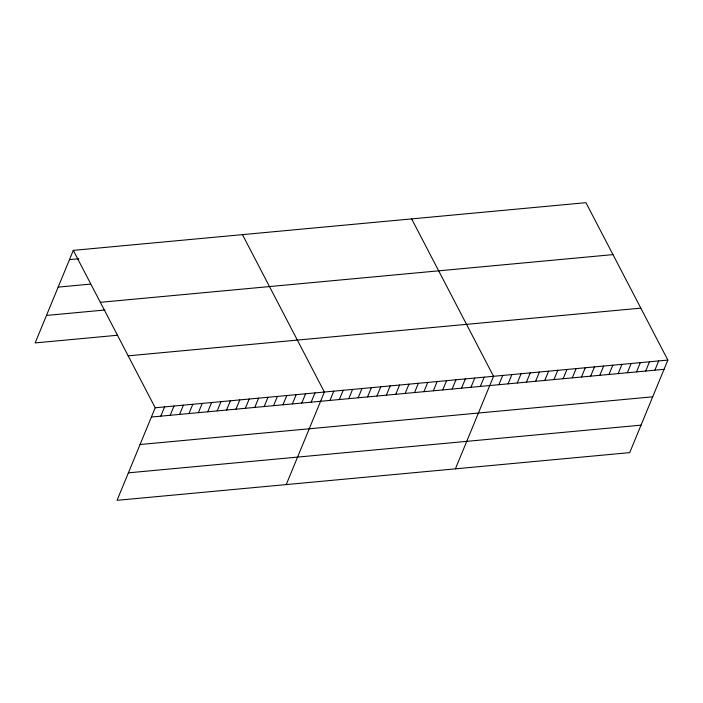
<?xml version="1.0" encoding="UTF-8"?>
<svg xmlns="http://www.w3.org/2000/svg" width="703" height="703" viewBox="0 0 703 703"><rect width="100%" height="100%" fill="white"/><g stroke="black" fill="none" stroke-linecap="round" stroke-linejoin="round"><path stroke-width="1.05" d="M73.297 250.373L155.205 407.775L117.058 500.325L629.703 452.627L667.85 360.077L585.942 202.675L73.297 250.373L35.15 342.923L117.647 335.243M160.785 416.158L164.607 406.905M170.188 415.288L174.001 406.026M179.59 414.41L183.404 405.156M188.984 413.54L192.798 404.278M198.387 412.661L202.2 403.408M207.78 411.791L211.594 402.529M217.183 410.912L220.997 401.659M226.577 410.042L230.391 400.78M235.98 409.164L239.793 399.91M245.373 408.294L249.187 399.032M254.776 407.415L258.59 398.162M264.17 406.545L267.984 397.283M273.572 405.666L277.386 396.413M282.966 404.787L286.789 395.534M292.369 403.917L296.183 394.664M301.763 403.039L305.585 393.785M311.165 402.169L314.979 392.907M286.235 484.587L324.382 392.037L242.465 234.635M329.962 400.42L333.776 391.158M339.356 399.541L343.178 390.288M348.758 398.671L352.572 389.409M358.161 397.793L361.975 388.539M367.555 396.923L371.369 387.661M376.957 396.044L380.771 386.791M386.351 395.174L390.165 385.912M395.754 394.295L399.568 385.042M405.148 393.425L408.961 384.163M414.55 392.546L418.364 383.293M423.944 391.676L427.758 382.414M433.347 390.798L437.161 381.544M442.741 389.928L446.554 380.666M452.143 389.049L455.957 379.796M461.537 388.179L465.36 378.917M470.94 387.3L474.753 378.047M480.334 386.43L484.156 377.168M455.403 468.848L493.55 376.298L411.642 218.888M498.91 384.699L502.724 375.446M508.084 383.847L511.898 374.585M517.259 382.994L521.072 373.732M526.433 382.142L530.247 372.88M535.607 381.281L539.421 372.028M544.781 380.428L548.595 371.175M553.955 379.576L557.769 370.323M563.121 378.724L566.943 369.47M572.295 377.871L576.117 368.609M581.469 377.019L585.291 367.757M590.643 376.167L594.457 366.904M599.817 375.305L603.631 366.052M608.991 374.453L612.805 365.2M618.165 373.601L621.979 364.347M627.34 372.748L631.153 363.495M636.514 371.896L640.328 362.634M645.688 371.043L649.502 361.781M654.862 370.191L658.676 360.929M69.483 259.627L78.877 258.757M58.156 287.114L90.52 284.109M100.327 302.316L612.972 254.618M46.477 315.436L104.958 309.997M128.174 355.832L640.82 308.134M155.205 407.775L667.85 360.077M151.391 417.037L664.036 369.33M140.064 444.524L652.709 396.817M128.385 472.838L641.031 425.139"/></g></svg>
